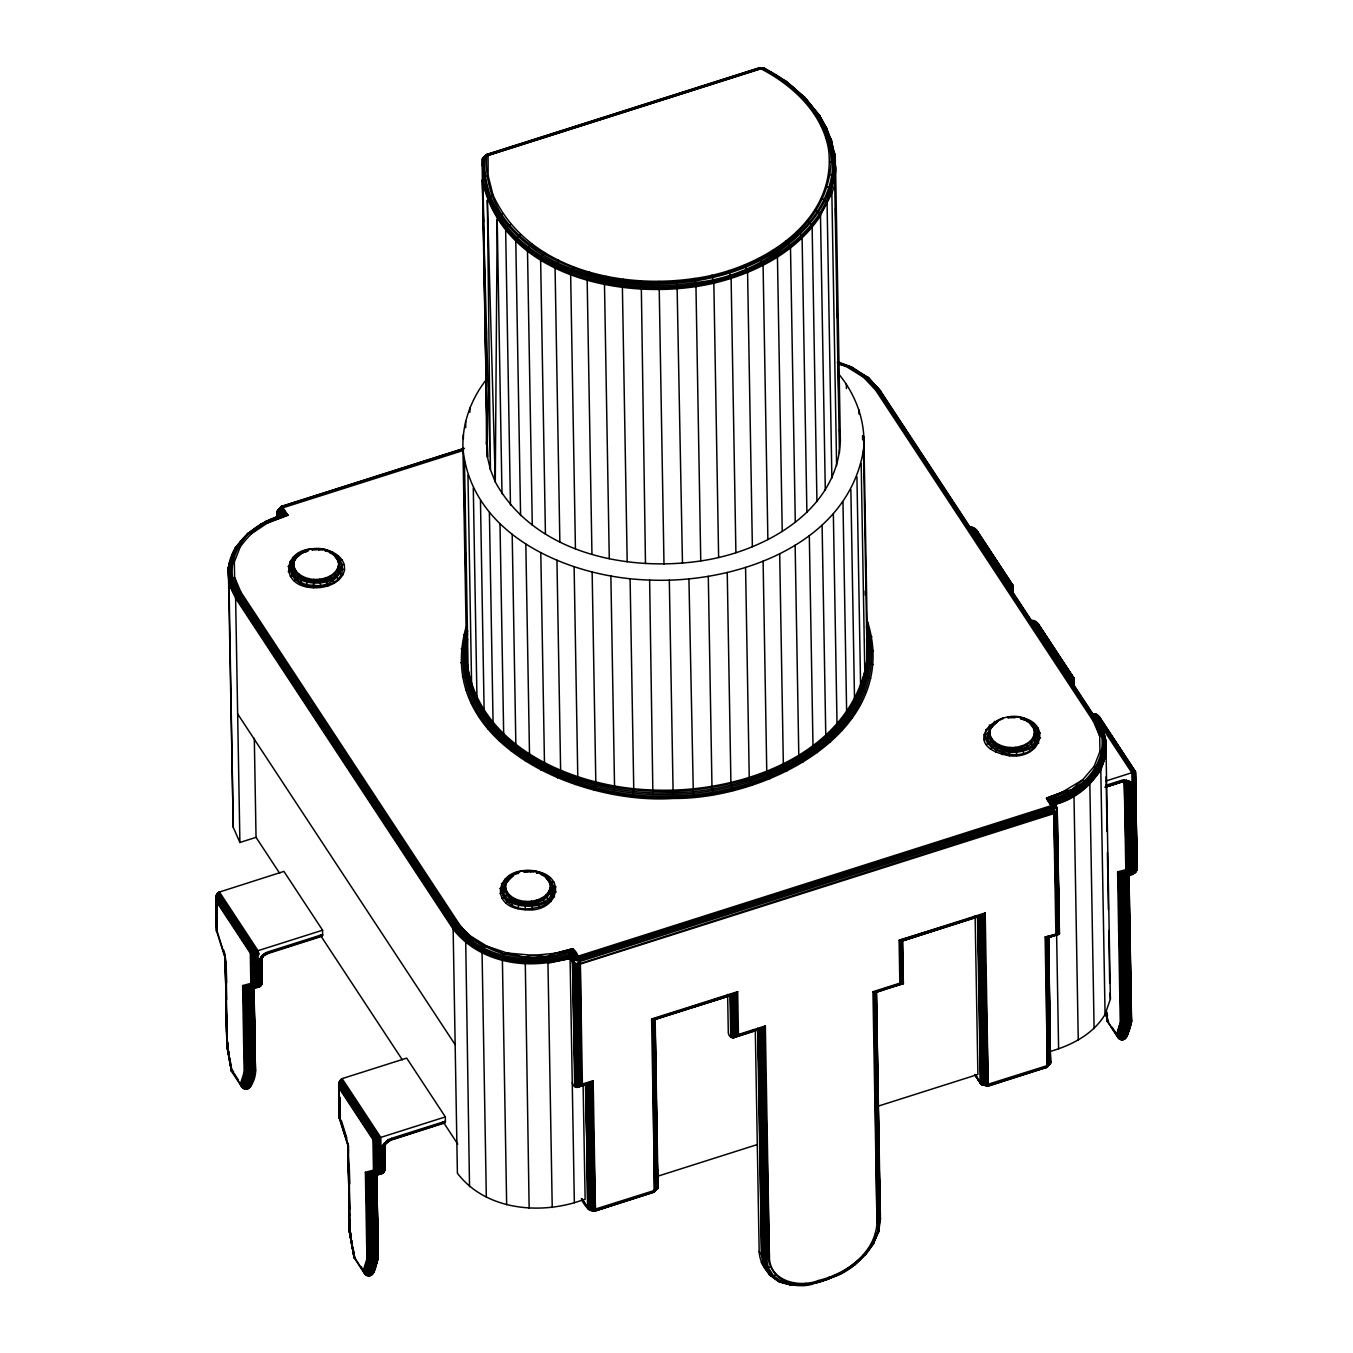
<?xml version="1.0" encoding="UTF-8"?>
<svg xmlns="http://www.w3.org/2000/svg" width="1353" height="1353" viewBox="0 0 1353 1353"><rect width="100%" height="100%" fill="white"/><g stroke="black" fill="none" stroke-linecap="round" stroke-linejoin="round"><path stroke-width="1.5" d="M322.657 934.5L268.858 951.599L268.57 953.239L265.695 953.628L322.606 935.481L322.589 930.204L283.927 871.4L218.442 892.354L216.328 895.314L216.074 899.999L250.863 952.901L250.829 983.411C252.69 989.077 262.702 988.519 262.093 981.94L261.89 955.827M313.389 587.726C325.701 588.335 341.379 583.397 344.541 569.985L339.417 567.533L338.419 561.309C341.819 586.373 292.197 587.608 293.787 562.628C292.941 573.283 304.78 578.983 313.913 579.405L313.389 587.726C276.773 586.39 283.487 546.172 317.295 548.878M376.692 1173.981L378.079 1258.425L373.732 1272.175L378.197 1257.258L376.709 1172.865L378.197 1257.258C376.371 1262.214 375.457 1279.904 365.817 1274.898L354.368 1257.309L349.987 1233.192L348.161 1146.194L339.265 1117.933L338.842 1086.696L373.631 1139.598L373.597 1170.125C375.457 1175.791 385.47 1175.216 384.861 1168.637L384.134 1143.742L384.32 1146.498L381.343 1147.953L381.005 1150.287L382.544 1173.355C377.233 1174.505 368.659 1179.342 365.395 1172.256L373.597 1170.125L373.073 1139.75L339.231 1088.302L339.096 1082.011L342.123 1078.629L406.695 1058.114L445.357 1116.918L445.374 1122.178L392.471 1139.547M556.049 886.891L551.906 886.13L550.147 883.306C553.495 908.404 503.942 909.588 505.515 884.625C504.669 895.28 516.508 900.963 525.64 901.402L525.116 909.723C486.792 907.846 496.686 866.749 530.866 870.808C569.19 872.685 559.296 913.782 525.116 909.723M985.677 729.639L990.413 728.709L993.914 723.162C968.951 756.31 1049.776 760.2 1032.711 725.529C1044.922 752.369 987.707 758.17 989.77 730.688C988.925 741.343 1000.763 747.042 1009.896 747.465L1009.372 755.786C945.476 743.795 1019.299 689.354 1038.783 733.005C1037.971 778.076 948.047 742.696 1002.945 718.02L1002.877 719.001M251.337 1084.024L255.429 1070.561L253.806 987.284L255.311 1071.728L250.965 1085.478L255.429 1070.561L253.941 986.151L255.429 1070.561C256.563 1076.887 248.783 1097.148 240.986 1085.613L244.893 1073.25L243.388 986.827L251.59 984.696L251.675 952.664L215.922 898.274L216.666 931.625L216.006 896.751L252.605 952.394L253.975 986.692L245.789 988.823L242.627 985.559L250.829 983.411L250.305 953.053L216.463 901.605L216.666 931.625L216.074 899.999M445.137 1122.855L390.476 1140.173L384.404 1145.382L383.373 1148.951L383.457 1172.645L369.826 1176.028L371.01 1261.825L365.817 1274.898L363.754 1272.31L367.661 1259.964L366.156 1173.541L374.358 1171.394L374.443 1139.361L338.69 1084.988L339.434 1118.322L338.842 1086.696M502.504 213.486L498.716 215.939L497.194 219.474L495.283 481.939C534.114 552.819 626.354 572.048 700.753 560.937C763.396 551.821 837.896 511.316 840.348 440.401L835.562 166.148C834.564 160.939 837.524 148.83 828.594 149.642C822.573 113.009 792.976 85.476 761.35 68.986L759.676 67.65L486.37 154.53L485.71 156.474L482.429 158.775L487.486 457.162L490.446 469.694L495.283 481.939L487.351 200.329L488.974 196.98L492.982 194.967C526.588 269.179 620.756 289.593 694.647 278.447C758.543 270.059 837.389 223.533 828.594 149.642M254.313 738.281L256.038 837.338L239.904 842.479L233.257 827.326L228.995 583.075L228.742 564.675L235.354 547.931C246.517 531.881 263.159 520.702 281.813 515.155L287.901 515.239L281.289 506.411L277.179 511.688L277.297 518.03L277.179 511.688L280.342 516.372L264.714 522.698L282.557 514.918L280.291 509.185L281.779 506.496M838.37 362.79L850.022 367.001L866.106 377.267L877.234 390.104L1094.746 720.878L1099.685 735.964L1099.955 751.456L1094.103 766.458L1082.603 779.886L1049.979 799.589L1053.463 802.38L1057.2 809.212L1059.433 933.621L1058.57 934.399L1056.913 934.01L1053.801 813.593C1056.016 809.009 1040.153 793.365 1049.979 799.589L1052.702 805.339L1051.924 806.726L578.441 957.231L576.429 956.723L571.93 950.855C533.15 963.945 483.461 958.6 458.43 922.983L454.659 925.452L453.137 928.987L457.399 1173.237C484.002 1208.28 534.35 1214.351 574.349 1202.716L570.087 958.465C571.423 940.961 578.441 953.628 580.302 964.097L582.399 1084.091C579.693 1088.235 573.351 1088.742 572.268 1082.738M312.577 549.724L312.594 548.743C343.442 544.549 356.803 582.297 320.56 586.323C288.223 591.768 276.012 554.121 312.594 548.743M524.321 870.74C487.74 876.118 499.95 913.765 532.287 908.32C568.531 904.278 555.17 866.546 524.321 870.74L524.304 871.704L528.262 871.586M1008.577 716.802L1008.56 717.783L1014.496 717.614L1014.446 716.633M1135.353 796.9L1135.404 771.565L1137.078 868.237C1136.571 876.321 1121.333 879.162 1117.612 871.856L1125.814 869.725L1128.96 873.006L1133.645 873.463L1131.886 772.766L1093.207 713.961L1096.471 714.266L1099.651 717.175L1135.404 771.565L1137.061 869.336L1135.268 771.565L1098.704 715.974M838.522 373.8C856.06 394.873 866.174 422.508 863.468 450.042L867.138 660.027C851.105 755.583 738.941 793.721 653.296 790.017C574.94 787.92 475.021 746.822 466.616 658.319L462.946 448.333C462.083 423.59 471.013 399.101 486.234 379.753M866.766 619.268C904.261 731.313 765.544 799.454 673.219 798.439C579.591 804.917 433.417 743.271 466.041 627.2M466.7 627.995C462.608 667.08 472.84 708.38 503.536 735.017C543.754 772.428 599.345 788.867 653.296 791.268C741.258 795.26 867.188 751.422 867.527 646.497L863.857 436.529M308.196 578.526L306.167 586.61M519.924 900.523L517.895 908.607M1004.163 746.585L1002.15 754.686M1009.828 589.519L1010.031 585.764L971.437 527.078L970.456 527.247L1009.118 586.052L1009.186 589.722M1071.119 684.753L1071.407 679.121L1032.829 620.435L1031.832 620.604L1070.494 679.409L1074.028 678.208L1074.214 688.711L1073.893 678.225L1038.258 623.818L1032.829 620.435M1107.025 785.822C1113.045 785.078 1127.895 775.151 1130.634 785.941L1132.63 873.683L1132.799 772.462L1094.205 713.775M486.404 381.343L485.473 324.635M243.05 1088.201L247.007 1074.722L245.789 988.823L247.058 989.331L248.242 1075.128L243.05 1088.201L231.6 1070.612L226.881 1045.937L225.258 958.6L226.881 1045.937L231.38 1071.001L233.562 1071.204M339.265 1117.933L338.774 1083.449L375.373 1139.108L376.743 1173.389L368.557 1175.537L369.775 1261.419L365.817 1274.898M485.152 325.684L487.486 457.162L482.328 180.27L482.429 158.775L486.37 154.53L488.061 155.866L488.129 175.586L492.982 194.967M1130.431 985.83L1131.362 1020.23C1131.632 1026.183 1124.225 1050.672 1116.513 1034.605L1120.25 1022.8L1117.612 871.856M306.674 551.601L306.962 549.961M445.425 1121.197L391.626 1138.296L390.966 1140.258M518.402 873.598L518.689 871.941M581.502 1198.758C581.638 1201.836 592.073 1216.195 595.405 1209.227L593.155 1080.658L582.399 1084.091M581.418 1198.606L588.369 1209.176L593.933 1209.548L654.598 1190.403L651.605 1018.995L652.636 1019.435L654.311 1192.061L594.745 1211.172L589.231 1209.785L582.314 1199.282M818.48 1280.513C799.623 1288.005 769.891 1281.697 769.383 1257.343L765.341 1025.929L763.024 1028.026L767.895 1257.664C779.582 1316.57 880.837 1267.034 878.3 1222.571L873.987 992.172L903.347 983.648L902.485 939.828L903.347 983.648L875.628 992.544L880.093 1220.846L876.338 991.242L880.448 1219.814L876.981 1223.129L872.956 991.732L873.987 992.172L876.981 1223.129C875.019 1253.605 845.946 1273.816 818.48 1280.513C810.109 1288.665 790.575 1285.621 779.582 1281.934C768.504 1275.862 759.929 1264.666 759.168 1251.694L755.312 1030.901M829.237 1277.097L828.577 1279.042L817.821 1282.475L802.853 1284.893L818.193 1282.17M902.147 939.219L902.536 983.986L899.846 983.174L899.102 940.318L985.187 912.954L988.18 1084.379L987.893 1086.019L986.472 1085.783M975.361 1075.517L981.145 1084.328L986.709 1084.683L1047.374 1065.555L1045.125 937.003L1046.157 937.443L1047.087 1067.213L987.538 1086.324L981.145 1084.328L974.786 1074.637M1106.754 786.753L1120.538 782.423L1121.197 780.461L1123.988 779.869L1130.584 781.78L1132.106 785.619L1134.761 872.956L1123.328 875.848L1125.645 1025.895L1121.316 1039.78L1126.88 1025.845L1124.444 875.814L1128.148 873.548L1130.956 1023.409L1126.981 1036.297L1131.531 1021.143L1128.926 872.465M486.979 437.188L486.454 444.461L486.184 364.515L486.404 386.637M303.021 576.649L299.639 584.259M514.749 898.646L511.366 906.256M998.988 744.725L995.622 752.319M652.958 798.355L649.626 580.048C571.27 577.951 471.351 536.837 462.946 448.333M837.981 363.145L847.232 367.12L863.89 377.386L867.645 377.267L878.537 390.121L1096.048 720.895C1118.255 754.585 1084.92 791.759 1051.687 799.522L1054.004 805.356L1052.516 808.045L579.033 958.55L575.126 957.569L571.44 952.157L568.429 952.022L529.327 955.742L525.201 957.231L529.141 1208.161M486.488 365.817L485.896 367.12L486.184 364.515M260.436 525.945L261.197 523.949L267.995 522.681L287.901 515.239M301.956 552.125L300.924 554.24M513.582 875.12C466.853 913.292 583.718 919.296 545.377 876.034L545.547 877.065C578.272 916.996 472.214 911.347 513.227 875.848L513.683 874.123M298.742 573.926L297.457 577.714L294.244 580.809M510.47 895.923L509.185 899.711L505.971 902.806M994.709 741.985L993.423 745.791L990.227 748.885M486.42 365.039L486.167 368.743M641.221 280.984L645.482 563.575M655.14 1019.046L652.636 1019.435L655.901 1189.845L654.531 1191.401L594.255 1211.104L654.311 1192.061L658.048 1187.088L655.14 1019.046L733.106 994.827L737.689 991.631L738.434 1034.487C735.744 1038.63 729.385 1039.138 728.303 1033.134L727.626 994.354M1057.64 934.196L1048.321 937.73L1046.157 937.443L1048.676 1064.997L1047.307 1066.536L988.13 1085.36L980.587 1083.465L974.887 1074.772M463.267 449.348L280.697 507.375L277.534 510.656L277.754 517.962L277.839 512.584L280.917 506.715L464.35 448.452M295.647 570.509L294.125 574.044L290.337 576.513M334.851 556.218C362.469 592.546 268.351 591.836 297.931 555.102C272.968 588.2 353.793 592.174 336.728 557.453L339.231 563.355L344.322 564.894L344.541 569.985M219.355 891.931L258.017 950.736L258.66 987.149L249.459 989.517L250.779 1075.263L245.434 1089.233L249.544 1075.297L247.058 989.331L259.776 986.641C258.761 975.073 253.282 956.013 268.858 951.599M259.776 986.641L259.556 963.015L260.74 958.888L264.359 954.491L264.731 955.404L263.497 954.457M254.127 987.639L260.689 985.931L260.605 962.237L263.226 955.556M253.163 987.233L261.366 985.102L261.822 958.009M261.89 958.939L261.839 984.121L256.918 985.39M355.45 1258.053L354.148 1257.698L349.48 1232.008L348.634 1167.977M382.544 1173.355C383.457 1162.481 376.844 1143.742 391.558 1139.277L445.374 1122.178M379.939 1171.021L384.844 1169.736L384.472 1146.972L383.373 1148.951L384.134 1171.799L384.59 1144.706L387.127 1141.188L390.476 1140.173M507.375 892.506L505.853 896.041L502.064 898.51M574.67 1086.408L572.505 962.135L576.429 956.723L1051.298 805.627L1055.137 805.678L1056.558 807.149L1056.896 811.31L1053.801 813.593L580.302 964.097L574.433 963.742L570.087 958.465C529.564 967.53 480.044 963.302 453.289 927.82L235.794 597.045C225.41 582.399 226.188 562.983 235.354 547.931L240.174 546.933C251.354 531.611 266.186 518.842 285.162 514.749L281.593 508.339L282.354 506.952M676.838 1011.554L654.97 1018.505L657.693 1188.12L654.531 1191.401L657.693 1188.12L656.898 1147.429M903.229 982.684L875.628 992.544L879.349 1221.793L877.793 1232.871L872.871 1244.32L870.842 1244.489M875.509 1233.648L878.486 1232.177L879.957 1217.751M991.631 738.586L990.108 742.12L986.32 744.573M295.14 558.688L293.584 561.309L289.711 561.58M293.956 566.653L292.316 569.901L288.206 571.642M505.684 888.65L504.043 891.898L499.95 893.64M499.731 888.549L504.77 886.722L506.868 880.668L509.658 877.099M991.123 726.747L990.413 728.709M989.939 734.73L988.282 737.96L984.189 739.719M466.988 644.789L466.43 659.435L464.942 661.397L460.781 662.767M467.326 636.13C448.401 746.399 583.617 799.335 673.067 794.329C760.065 793.754 886.029 737.537 866.749 632.071M467.563 639.174C453.187 747.211 584.986 797.34 673.033 792.79C758.881 791.843 880.82 738.62 866.799 635.098L871.907 636.756M467.478 642.049L466.244 646.903L461.187 648.848M649.626 580.048C735.271 583.735 847.435 545.614 863.468 450.042M530.562 872.262L530.866 870.808M1014.97 717.783L1015.122 716.887C1053.446 718.764 1043.552 759.845 1009.372 755.786M632.849 796.9L633.745 788.613L630.092 578.627M259.607 958.837L261.636 958.685L263.429 956.267M865.21 1253.943C857.109 1265.224 841.278 1275.93 827.512 1278.517L841.363 1272.649L842.073 1273.342L841.752 1271.803M254.854 1072.828L253.197 989.314L254.076 1073.775L250.339 1086.78L255.311 1071.728L253.671 988.333L254.854 1072.828L251.962 1074.992L247.498 1089.08L251.387 1075.145L250.457 989.297L251.962 1074.992L248.529 1088.607L253.079 1074.519L252.487 988.079L248.343 989.533L249.544 1075.297L244.216 1088.877L240.749 1083.618M375.255 1174.776L373.225 1175.994L374.73 1261.706L371.297 1275.304L375.846 1261.216L375.931 1173.93L376.844 1260.489L373.107 1273.477L377.622 1259.525L376.405 1172.95L378.079 1258.425L374.104 1270.738L378.028 1256.345L376.827 1206.876M1128.909 873.581L1131.429 1022.31L1128.064 1025.591L1123.599 1039.662L1127.489 1025.743L1125.442 875.594L1128.064 1025.591L1124.546 1039.239L1129.18 1025.1L1127.472 874.376L1135.674 872.245L1134.389 771.937L1096.471 714.266M623.53 279.259L622.397 287.529L627.183 561.783M318.834 550.265L319.139 548.811C329.354 549.589 341.091 554.256 344.322 564.894M252.876 1076.075L251.438 1082.552L254.719 1071.475M375.644 1262.772L377.673 1255.483L376.81 1192.771M1118.965 1038.63L1123.108 1025.303L1120.774 875.137L1128.96 873.006L1126.237 785.264L1124.394 782.389L1119.472 781.882L1124.952 781.696L1127.962 783.099L1129.095 785.975L1130.229 873.497L1122.043 875.628L1124.36 1025.709L1118.965 1038.63L1107.532 1021.43L1108.648 1021.955M244.216 1088.877L248.242 1075.128L245.789 988.823M361.217 1266.814L366.984 1275.591L371.01 1261.825L368.557 1175.537M378.028 1256.345L374.189 1269.249L378.197 1257.258L376.574 1173.981L376.658 1182.302M1123.548 781.73L1125.121 784.537L1126.575 871.011L1118.373 873.142L1121.011 1023.849L1117.206 1036.415L1121.992 1024.695L1119.506 874.309L1127.692 872.178L1126.237 785.264L1122.686 781.121L1126.609 783.269L1130.584 781.78M1131.362 1020.23L1127.421 1034.707L1131.429 1022.31L1128.622 872.55L1130.956 1023.409L1126.305 1037.565L1130.178 1024.373L1128.148 873.548M226.881 1045.937L231.515 1071.272L226.763 1040.322L231.38 1071.001L241.933 1087.102L245.891 1074.113L244.521 987.994L252.707 985.863L252.605 952.394L322.589 930.204M339.113 1098.095L339.552 1116.935L348.279 1144.807L349.48 1232.008L354.148 1257.698L364.701 1273.816L368.659 1260.81L367.289 1174.708L375.474 1172.561L375.373 1139.108L445.357 1116.918M1105.638 1011.046L1107.532 1021.43L1117.984 1037.616L1121.992 1024.695L1118.373 873.142M572.894 948.656L551.787 954.254L547.272 956.588L507.206 953.019L503.705 953.933L487.063 946.271L470.387 936.005L468.189 936.648L465.703 940.2L469.525 1186.632M482.581 158.825L485.778 155.494L482.581 158.825L482.361 166.165M242.627 985.559L244.149 1072.202L240.411 1084.007L240.986 1085.613L245.891 1074.113L243.388 986.827M365.395 1172.256L366.917 1258.916L363.179 1270.721L363.754 1272.31L368.659 1260.81L366.156 1173.541M377.622 1259.525L374.73 1261.706L370.265 1275.778L374.155 1261.859L373.225 1175.994L371.111 1176.247L372.312 1262.011L368.185 1275.93L373.546 1261.96L372.227 1176.214L381.428 1173.863L380.785 1137.433L342.123 1078.629M373.935 1267.287L375.796 1261.385M466.92 629.213C437.171 743.778 580.741 803.378 673.168 797.255C763.938 797.695 898.274 733.512 866.85 623.175L868.338 623.073M467.681 630.887C440.875 744.032 581.79 801.652 673.117 795.852C762.077 795.885 893.149 735.034 866.461 626.828M254.601 1071.627L251.354 1081.537L251.168 1080.59M1051.433 1051.078C1072.557 1044.837 1093.309 1033.878 1105.063 1014.496L1100.801 770.246L1106.111 754.754C1105.553 747.803 1105.756 718.849 1093.342 721.166L875.848 390.391L863.89 377.386L850.022 367.001L838.065 364.042M280.917 506.715L280.629 508.373L278.278 509.709M759.084 68.614L759.676 67.65L763.887 67.938L786.499 81.62L805.458 98.126L820.036 116.865L826.734 128.67L819.275 114.954L804.156 96.79L800.672 97.162M503.705 953.933L502.403 960.444L506.665 1204.711M613.061 794.11L614.533 785.89L610.863 575.904M1127.523 1032.88L1131.531 1021.143M233.257 827.326L228.319 567.211L233.646 551.72L236.065 548.591M313.913 579.405C323.655 579.879 336.085 575.972 338.588 565.351M258.237 963.59L261.704 960.275L262.076 983.039L257.171 984.324M506.868 880.668C493.236 912.632 564.421 910.654 548.455 879.45L550.367 884.388M525.64 901.402C535.399 901.876 547.83 897.969 550.316 887.348L552.092 890.477L556.269 891.982M1009.896 747.465C1020.534 748.378 1036.161 742.256 1034.402 729.385M1057.251 810.278L1054.342 804.528C1088.861 796.663 1121.265 756.496 1098.602 722.688L880.549 391.068L868.288 377.588L850.022 367.001M1048.676 937.037L1050.469 1063.272L1047.307 1066.536L1050.469 1063.272L1048.507 936.513L1050.469 1063.272L1047.087 1067.213L987.047 1086.239M1105.063 1014.496L1110.373 999.004L1106.111 754.754M1121.011 1023.849L1116.8 1035.519L1120.25 1022.8L1123.108 1025.303L1128.064 1025.591M1093.342 721.166L1099.685 735.964L1105.13 738.028C1110.61 769.958 1081.791 794.566 1053.733 802.752L1056.558 807.149L1056.896 811.31L577.291 964.452L578.932 1086.848L575.786 964.232L569.799 956.165C529.835 968.291 481.178 960.867 453.289 927.82M262.228 958.228L262.364 956.757M385.131 1143.454L384.996 1144.942L382.375 1145.551L381.343 1147.953M878.486 1232.177L878.757 1230.401L873.446 1243.881L865.294 1255.127L863.282 1254.908M235.963 547.339L228.742 564.675M525.201 957.231L507.206 953.019L487.063 946.271L484.256 946.914L468.189 936.648L457.043 923.575L239.549 592.8L234.593 577.41L234.34 561.935L240.174 546.933M1046.376 798.152L1066.282 790.71L1069.53 796.376L1053.936 803.09L1054.342 804.528C1088.049 794.921 1121.349 757.731 1098.602 722.688L1098.805 723.754L879.67 390.442L867.645 377.267L880.549 391.068L881.293 392.979L869.167 379.584L865.802 377.436M366.984 1275.591L372.312 1262.011L369.826 1176.028M486.387 366.883L486.217 365.462M805.914 1283.185L804.934 1284.978L789.848 1284.741L804.274 1285.35M1123.988 779.869L1123.007 781.679L1120.927 781.577M606.212 276.283L604.487 284.434L609.273 558.704M241.933 1087.102L247.007 1074.722L244.521 987.994M364.701 1273.816L369.775 1261.419L367.289 1174.708M1117.984 1037.616L1123.108 1025.303L1119.506 874.309M458.43 922.983L240.935 592.208L237.147 594.677L235.625 598.212L239.904 842.479M262.465 957.586L260.858 960.495L258.575 961.256M384.32 1146.498L385.233 1144.283M266.084 952.766L266.406 954.305L264.731 955.404M387.888 1139.497L389.174 1141.019L388.835 1139.48L391.626 1138.296M229.131 563.913L229.418 580.369L235.794 597.045L229.012 581.215L231.143 578.644L234.593 577.41L240.935 592.208M593.781 789.983L595.81 781.882L592.14 571.913M997.482 721.91L997.837 721.2C955.725 757.291 1062.376 763.396 1029.802 723.128L1029.616 722.113C1067.72 763.481 954.592 761.164 996.146 722.35L994.286 721.369M239.718 543.889L248.106 533.183L251.675 533.505L267.995 522.681L283.826 514.732L280.291 509.185L282.98 507.764L463.555 450.363M225.224 959.091L227.219 1046.478L225.714 959.818L216.531 930.746L217.275 929.731M354.148 1257.698L349.649 1232.634L347.992 1145.788L348.482 1146.532L339.299 1117.443L339.823 1097.554M589.468 272.054L587.168 280.071L591.954 554.341M652.873 1191.824L654.937 1189.591L653.634 1190.437M656.036 1188.56L653.448 1192.281M654.311 1192.061L656.019 1188.949M593.155 1080.658L590.838 1082.755L576.784 1087.44L575.786 964.232L579.947 961.459L1053.429 810.954L1056 806.287L1053.463 802.38C1086.341 792.554 1120.047 756.479 1098.044 721.826L1105.435 738.89L1105.689 753.621M293.601 563.727L292.13 565.554L288.003 566.552M989.584 731.787L986.895 734.222L983.969 734.628M228.082 1042.96L226.83 1044.499L231.989 1071.373L231.329 1067.432M501.439 883.577L505.312 883.306L506.699 881.733M484.256 946.914L482.074 953.104L486.336 1197.371M575.228 784.571L577.782 776.639L574.112 566.653M325.312 551.246L326.361 549.927M536.583 873.361L538.088 871.924M1021.278 719.322L1022.344 717.986M573.503 266.659L570.645 274.49L575.431 548.743M1126.592 779.903L1124.952 781.696L1121.637 782M794.177 1283.05L791.606 1285.198L778.618 1281.477M382.375 1145.551L388.835 1139.48M864.888 1255.33L873.7 1243.221M557.554 777.924L560.616 770.178L556.946 560.21M294.447 560.632L297.778 556.134M506.174 882.63L509.523 878.131L507.324 879.636L504.957 879.044M263.328 523.459L247.278 534.283L234.982 548.625L244.589 537.648M248.952 532.862C230.906 547.864 225.055 574.162 237.147 594.677L454.659 925.452C480.247 961.002 531.12 966.786 570.695 954.609L574.027 958.6L579.541 959.987L1053.04 809.483L1055.137 805.678L1052.888 801.703L1069.141 795.209L1053.31 802.177L1056 806.287L1056.896 811.31L1059.382 934.044L1047.104 937.714L1048.676 1064.997L1047.374 1065.555M1056.964 818.616L1056.761 808.198L1054.055 803.344C1073.673 798.963 1088.996 786.042 1100.801 770.246M279.327 508.931L280.697 507.375L277.534 510.656L277.636 516.981L277.534 510.656L281.813 515.155L279.192 510.216L281.289 506.411L463.859 448.384M577.291 964.452L580.082 1086.171L578.83 964.418L580.2 962.862L575.786 964.232L577.816 1087.288L590.838 1082.755L593.933 1209.548L595.337 1210.208L587.811 1208.314L582.01 1199.485M558.451 260.131L555.068 267.725L559.854 541.995M540.929 770.128L544.464 762.602L540.794 552.616M977.509 917.368L980.384 1082.4L981.145 1084.328L987.893 1086.019L981.196 1083.296L978.693 916.201L981.737 915.727L985.187 912.954M486.86 154.597L483.004 157.777C480.011 263.243 611.438 298.286 695.763 284.012C764.563 275.302 854.149 219.761 830.776 138.885L825.736 137.532M285.162 514.749L280.291 509.185L279.192 510.216L281.745 515.189L280.342 516.372L277.534 510.656M575.786 964.232L569.799 956.165L570.983 953.561L575.126 957.569L571.93 950.855M261.298 956.52L268.79 952.58L322.606 935.481M262.211 956.875L264.681 955.083M384.066 1143.234L385.656 1143.64L387.127 1141.188M1047.712 1064.743L1048.812 1063.712L1046.715 1067.517L1045.649 1066.976M851.02 1266.357L859.73 1259.102M865.413 1254.654L854.538 1264.869L841.803 1273.156M544.498 252.537L541.741 255.954L540.642 259.894L545.428 534.147M1128.842 780.563L1125.493 782.474L1122.263 781.594M784.03 1280.107L779.582 1281.934L769.164 1274.509M1068.075 793.01L1051.196 800.333L1055.137 805.678L1052.583 801.416C1085.343 791.793 1120.385 754.839 1096.048 720.895C1111.354 746.196 1096.048 777.451 1071.491 789.949L1066.282 790.71L1048.203 798.76L1052.702 805.339L1049.133 799.166L1071.491 789.949L1082.603 779.886L1087.186 785.789M525.522 761.232L528.363 757.849L529.497 753.959L525.827 543.974M338.284 555.728L336.001 556.455L331.164 553.36L332.889 552.278M542.891 875.357L544.616 874.275M1026.403 721.437L1028.872 720.354M569.799 956.165L573.198 959.767L579.947 961.459M531.797 243.997L528.735 247.193L527.501 251.032L532.287 525.302M872.871 1244.32L878.824 1231.331L880.397 1218.765M568.429 952.022L572.86 948.741L577.816 956.131L571.998 950.669L568.429 952.022L570.425 955.675M297.322 556.929L300.112 554.882M511.485 751.321L514.614 748.158L515.848 744.336L512.195 534.35M381.005 1150.287L383.373 1148.951M989.195 725.123L992.561 725.512L996.907 722.316M654.598 1190.403L656.949 1189.067L654.277 1019.807L734.222 994.404L734.967 1037.261M1048.676 1064.997L1049.742 1064.219L1047.814 937.815L1059.095 934.297L1056.761 808.198L1054.275 804.003L1069.733 797.374L1069.53 796.376L1053.463 802.38M247.582 533.657L261.89 523.763M262.803 523.966C237.891 536.583 223.076 568.091 238.263 593.646L455.758 924.42C481.194 959.784 532 965.298 571.22 952.8L575.126 957.569M264.545 955.387L266.49 954.136M386.265 1141.154L387.313 1142.101L389.258 1140.833M844.593 1270.552L847.807 1268.454M776.199 1274.56L773.561 1275.879L769.942 1275.338L761.198 1262.214M247.278 534.283L255.497 529.074M520.482 234.559L517.134 237.536L515.797 241.274L520.584 515.544M498.936 740.497L502.318 737.554L503.671 733.816L500.001 523.831M752.369 1030.648L763.024 1028.026L766.356 1257.698L768.284 1267.693L773.561 1275.879L781.831 1281.731M571.44 952.157L569.055 953.527L570.983 953.561L574.027 958.6L570.712 954.508L569.512 954.981M260.791 524.355L282.557 514.918L279.192 510.216L278.363 511.383L280.646 515.95L277.23 512.736L279.293 516.203M782.761 81.924L786.499 81.62M510.69 224.344L507.104 227.084L505.667 230.72L510.453 504.973M488.027 728.878L491.613 726.155L493.067 722.519L489.397 512.55M278.684 516.728L264.951 522.14L281.052 515.578L278.363 511.383L281.052 515.578L265.323 521.734L282.557 514.918M385.656 1143.64L385.994 1142.27M467.664 634.185L463.572 634.997M1054.055 803.344L1069.53 796.376M550.011 877.725L546.02 877.843L550.096 881.987L553.918 882.021M1034.267 723.804L1030.276 723.906L1034.335 728.049L1038.174 728.1M308.602 550.654L299.267 553.952L298.303 553.292M303.546 552.396L306.894 550.942M305.829 551.821C281.001 557.926 291.521 586.644 313.676 585.139C331.096 589.299 353.404 567.211 333.65 554.053L333.819 555.068M510.047 875.29L510.994 875.949L515.476 874.004M515.273 874.393L518.622 872.939M995.25 722.028L1001.22 719.441L1000.594 718.629M1052.211 801.077L1055.137 805.678L1051.755 800.722L1068.65 794.042L1051.196 800.333L1068.65 794.042M264.714 522.698L280.156 516.88L277.839 512.584L280.172 516.812L264.714 522.698L278.87 516.694M478.827 716.549L482.598 714.096L484.12 710.562L480.467 500.576M266.135 954.136L322.369 936.141M389.174 1141.019L391.338 1139.953M828.087 1278.974L842.158 1273.156M763.143 67.938L485.135 156.305C479.588 210.087 525.302 252.148 572.048 269.01C622.279 287.8 678.699 288.679 729.842 272.883C772.123 259.319 814.591 231.498 828.865 187.374C844.915 137.313 806.794 88.351 763.143 67.938L764.969 70.001M1131.7 783.505L1127.337 784.385L1124.106 782.592M771.21 1266.797L766.83 1267.676L763.599 1265.884L761.587 1255.381L757.612 1028.263M228.995 583.075L235.625 598.212L453.137 928.987C479.841 963.776 530.308 971.014 569.985 957.231L574.433 963.742L576.784 1087.44M264.951 522.14L280.883 515.73M763.599 69.493L764.834 69.003L785.247 81.349M581.925 1198.606L588.369 1209.176L595.117 1210.867L588.42 1208.144L586.661 1083.905L589.705 1083.432L592.394 1209.582L595.337 1210.208M280.291 509.185L283.2 514.8L282.219 515.087L285.365 514.766L282.98 507.764L287.783 515.205L267.995 522.681L265.966 521.581M1066.282 790.71L1046.495 798.185L1051.298 805.627L1048.203 798.76L1051.281 798.541L1051.687 799.522L1050.486 799.877L1054.004 805.356L1049.979 799.589L1051.687 799.522M1106.23 780.918L1135.302 771.616L1136.824 870.419L1134.947 771.751L1097.621 714.976M1052.583 801.416L1069.141 795.209M274.338 519.214L280.105 517.117M1009.118 586.052L1012.636 584.851L976.883 530.461L971.437 527.078M471.436 703.661L475.377 701.446L476.949 698.03L473.296 488.044M1121.197 780.461L1105.705 785.383M1120.91 782.119L1105.181 787.158L1120.91 782.119L1106.855 786.381M485.998 154.834L760.149 67.735M1105.79 786.245L1117.527 782.508L1105.655 786.059M651.605 1018.995L737.689 991.631M684.787 1009.034L706.638 1002.083M714.587 999.563L728.489 995.148M910.434 937.308L920.361 934.145M940.234 927.837L950.161 924.674M970.033 918.366L976.003 916.471M652.636 1019.435L736.59 992.747L737.334 1035.603L764.242 1027.045L769.383 1257.343L763.515 1256.988L759.168 1251.694M988.18 1084.379L984.105 914.07L899.102 940.318M976.68 916.827L902.299 941.045L900.134 940.758L900.878 983.614L873.987 992.172M655.901 1189.845L653.567 1019.722L735.372 993.728L736.117 1036.567M902.536 983.986L901.791 941.13L981.737 915.727L985.17 1084.734L988.13 1085.36L986.709 1084.683L982.87 915.051L901.081 941.045L901.825 983.902M391.896 1139.074L409.841 1133.374M413.815 1132.106L439.725 1123.886M738.434 1034.487L765.341 1025.929M872.956 991.732L899.846 983.174M1045.125 937.003L1056.913 934.01L1055.103 813.018L1053.699 812.358L1056.169 812.24L1058.57 934.399L1056.896 811.31L1053.429 810.954M735.068 1036.144L748.513 1031.865M884.016 988.789L897.462 984.527M1050.3 935.938L1055.678 934.23M578.83 964.418L581.3 1085.191L592.056 1081.774L595.405 1209.227M1046.157 937.443L1056.913 934.01M577.68 1086.747L584.868 1084.48M770.99 1275.862L765.51 1267.355L763.515 1256.988L758.83 1029.176L731.922 1037.717L731.178 994.878M763.024 1028.026L732.819 1037.836L732.074 994.996M766.356 1257.698L761.874 1028.703L733.85 1037.683L733.106 994.827M574.349 1202.716L585.122 1199.299L583.092 1083.516M657.068 1176.434L757.291 1144.57M877.674 1106.297L977.898 1074.451L975.124 915.778M817.33 1282.39L828.949 1278.754M1105.638 786.33L1121.13 781.442M1118.085 782.947L1106.23 786.6L1120.047 782.338M250.305 953.053L252.605 952.394M373.073 1139.75L375.373 1139.108M572.86 948.741L551.787 954.254L553.073 961.239L570.289 956.419L573.198 959.767L570.695 954.609M251.962 1074.992L247.007 1074.722L244.149 1072.202M374.73 1261.706L369.775 1261.419L366.917 1258.916M465.939 690.301L469.981 688.373L471.605 685.058L467.952 475.089M247.058 989.331L255.243 987.183L254.787 951.734L216.869 894.062L217.156 919.245M379.432 1167.977L382.713 1167.132M379.77 1168.907L384.692 1167.622L384.421 1145.906L384.861 1168.637L379.956 1169.922M379.686 1172.104L384.607 1170.819L384.472 1146.972M379.212 1173.085L382.493 1172.222M981.196 1083.296L977.982 915.829L980.587 1083.465L982.312 1084.024L979.572 916.319L983.682 1084.497L981.737 915.727M654.97 1018.505L657.693 1188.12L657.558 1185.025M587.811 1208.314L585.95 1083.533L587.608 1207.265L589.536 1208.872L587.54 1084.024L590.889 1209.362L589.705 1083.432M282.219 515.087L283.826 514.732M552.971 960.156L570.289 956.419L573.317 963.032L575.888 1087.322L574.433 963.742M1126.237 785.264L1132.106 785.619M552.227 1207.485L547.965 963.218L570.087 958.465M814.574 114.278L818.396 114.328C873.04 197.741 772.8 275.927 695.543 282.489C611.674 296.696 480.941 261.839 483.917 156.931M875.848 390.391L879.67 390.442M342.191 560.024L338.368 559.99L335.358 557.013M985.847 1084.988L982.024 1084.937L975.09 1074.417M573.317 963.032L575.194 1086.966L572.505 962.135L570.087 958.127L553.073 961.239L570.12 957.772M296.578 557.453L293.229 557.064M553.073 961.239L570.103 957.839L572.674 960.968M462.371 676.635L466.497 674.978L468.155 671.781L464.485 461.796M488.129 175.586L483.985 177.125L482.497 179.154C501.388 271.479 615.327 297.829 695.916 285.449C761.925 276.773 843.393 228.691 834.311 152.348M821.051 125.694L825.026 126.015L826.514 127.605M234.34 561.935L229.79 563.186L230.061 579.541L236.318 595.844L453.813 926.619L465.703 940.2M282.794 515.442L287.783 515.205M317.228 549.775L311.968 549.927L311.731 549.03M1015.122 716.887L1007.714 717.107L1007.951 717.986M530.714 871.704L523.696 871.924L523.459 871.028M1040.305 732.954L1037.379 732.734L1034.622 730.468M590.365 1210.123L591.667 1210.123M1123.108 782.017L1126.609 783.269L1127.59 785.755L1130.229 873.497M873.497 650.607C866.952 651.233 866.478 643.487 866.647 638.802M759.304 67.954L764.462 68.31M829.592 161.92C838.809 161.7 835.021 173.438 834.649 178.867L839.435 453.12M878.3 1222.571L875.628 992.544M873.091 664.543L868.914 663.122L867.138 660.027M335.037 556.32L336.001 556.455M318.513 549.538L322.352 550.13M530.207 870.571L530.241 871.535L534.08 872.127M828.712 174.216C845.71 176.736 822.387 208.548 820.493 215.77C796.477 252.165 755.262 273.188 713.843 283.183C629.23 302.683 503.604 279.09 482.328 180.27L490.446 469.694L487.351 200.329M1040.508 738.061L1036.347 736.556L1034.571 733.411M322.014 936.445L320.949 935.904M870.723 678.394L866.58 676.686L864.821 673.473L861.168 463.504M1099.955 751.456L1103.93 752.894L1105.756 755.363M825.973 186.41L830.065 188.202L831.824 191.466L836.611 465.72M866.377 692.026L862.335 690.064L860.609 686.732L856.939 476.746M777.874 1280.665L792.537 1284.843M821.389 198.35L825.381 200.43L827.089 203.813L831.875 478.083M1038.8 743.034L1034.893 740.801L1033.218 737.351M860.119 705.319L856.195 703.086L854.521 699.653L850.868 489.668M342.833 574.957L338.91 572.725L337.235 569.292M554.561 896.954L550.637 894.722L548.963 891.289M838.539 362.198L851.697 366.984L868.795 378.147L881.091 391.93L869.066 378.806L850.631 366.781M837.355 362.147L852.069 367.458L852.356 368.845M837.507 362.756L850.445 367.424M1021.803 718.832L1027.976 721.064M1020.263 718.494L1025.489 720.371L1025.354 719.39M325.819 550.756L331.992 552.988M537.547 872.753L543.72 874.985M510.994 875.949L511.891 876.27M815.03 209.901L818.869 212.286L820.493 215.77L825.296 490.04M1094.103 766.458L1097.807 768.622L1099.499 771.43M852.001 718.155L848.23 715.652L846.64 712.118L842.97 502.132M806.946 220.962L810.599 223.6L812.138 227.203L816.941 501.473M842.09 730.383L838.539 727.643L837.017 724.007L833.363 514.022M797.255 231.38L800.655 234.289L802.109 237.993L806.895 512.263M1035.282 747.549L1031.882 744.657L1030.428 740.937M339.315 579.49L335.899 576.581L334.445 572.877M551.043 901.487L547.627 898.578L546.172 894.874M1026.927 721.301L1031.967 724.531M542.671 875.222L547.728 878.452M830.505 741.918L827.19 738.941L825.77 735.203L822.1 525.218M804.156 96.79L820.036 116.865M766.745 1270.839L769.654 1272.885M780.681 1282.018L772.225 1276.048L766.83 1267.676L764.868 1257.478L759.726 1029.295L763.515 1256.988M786.025 241.071L789.154 244.216L790.507 248.022L795.293 522.292M817.347 752.623L814.303 749.427L812.984 745.604L809.314 535.619M785.805 81.18L805.458 98.126M790.203 86.017L794.837 89.958M801.01 95.217L805.644 99.158M773.409 249.916L777.451 257.171L782.237 531.441M1049.657 1062.545L1050.469 1063.272L1047.814 937.815M802.752 762.415L798.794 755.109L795.141 545.124M457.043 923.575L470.387 936.005M863.89 377.386L877.234 390.104M853.354 1264.226L854.606 1265.173L854.233 1264.26M1030.208 751.304L1026.403 743.913M334.225 583.244L330.42 575.854M545.952 905.242L542.147 897.851M455.758 924.42L468.189 936.648M454.659 925.452L467.056 937.883M453.813 926.619L466.21 939.134M866.106 377.267L878.537 390.121L866.884 377.166M759.54 257.831L763.092 265.357L767.878 539.61M588.42 1208.144L585.477 1085.089M868.288 377.588L869.167 379.584M786.837 771.176L783.336 763.616L779.683 553.648M869.066 378.806L881.293 392.979M277.669 513.751L280.156 516.88M744.556 264.698L747.583 272.46L752.369 546.713M571.998 950.669L576.429 956.723M1071.491 789.949L1073.994 796.004L1078.256 1040.271M1054.275 804.003L1056.558 807.149L1054.19 803.682L1069.733 797.374L1054.19 803.682L1056.558 807.149M769.772 778.838L766.762 771.058L763.109 561.089M657.389 1186.192L658.048 1187.088L657.998 1186.04M1052.888 801.703L1056 806.287M975.716 1075.381L980.384 1082.4M975.936 529.26L1012.534 584.919L1012.67 593.274M1037.311 622.617L1073.91 678.259L1074.096 688.66L1073.91 678.259L1036.229 621.619M974.853 528.279L1012.179 585.037L1012.348 593.443M973.703 527.569L1011.621 585.24L1011.74 591.464L1011.621 585.24M1035.079 620.909L1072.997 678.597L1073.132 684.804M972.536 527.163L1010.877 585.477L1010.962 589.654L1010.877 585.477M1033.929 620.52L1072.269 678.834L1072.388 685.092M1095.304 713.877L1133.645 772.191L1135.674 872.245M1112.098 1027.181L1116.682 1034.149M237.654 713.91L455.149 1044.685M256.038 837.338L279.716 873.361M320.323 935.109L402.331 1059.822M443.091 1121.806L457.754 1144.097M256.867 950.178L259.116 953.611M218.442 892.354L257.036 951.041L257.645 987.369L255.937 951.379L217.596 893.065M341.21 1079.051L379.804 1137.755L380.413 1174.083L378.705 1138.093L340.364 1079.762M256.698 951.345L258.947 954.778M339.637 1080.759L377.555 1138.431L379.297 1174.116L378.705 1138.093M225.511 958.093L216.784 930.238L216.328 895.314L253.654 952.089L255.243 987.183M339.096 1082.011L376.422 1138.786L378.011 1173.897L377.555 1138.431M232.682 1071.339L238.449 1080.117M819.275 114.954L819.833 115.817M1032.914 726.578L1033.472 727.44M548.658 880.499L549.217 881.361M336.931 558.501L337.489 559.364M349.649 1232.634L348.025 1145.314L349.598 1231.213L354.283 1257.969L349.48 1232.008M830.776 138.885L834.53 153.447L834.75 166.098M281.593 508.339L285.365 514.766M1023.883 754.044L1021.397 746.078M728.624 270.465L731.11 278.43L735.897 552.684M751.727 785.332L749.241 777.366L745.571 567.381M539.644 907.964L537.141 900.016M327.916 585.984L325.413 578.019M1099.651 717.175L1101.088 720.202M1038.258 623.818L1039.696 626.862M976.883 530.461L978.32 533.505M1058.925 932.471L1059.433 933.621M570.103 957.839L572.505 962.135M541.589 875.002L541.099 873.311M329.861 553.005L329.371 551.314M231.143 578.644L238.263 593.646M230.061 579.541L237.147 594.677M232.598 577.9L239.549 592.8M1094.746 720.878L1101.697 736.015M1104.488 737.267L1097.165 721.217L1103.659 736.658M229.418 580.369L236.318 595.844M261.349 966.127L261.214 958.195L262.093 981.94L261.789 976.798M732.852 790.575L730.908 782.457L727.237 572.488M711.932 275.065L713.843 283.183L718.629 557.453M254.905 1068.785L255.26 1069.631M825.939 126.692L831.571 140.898L831.689 147.24M1137.078 868.237L1135.843 824.248M384.692 1167.622L383.981 1144.909L384.861 1168.637M341.294 1120.402L346.892 1138.33M223.499 949.637L225.376 955.607M713.352 794.532L711.966 786.313L708.295 576.327M694.647 278.447L695.966 286.684L700.753 560.937M1016.779 755.566L1015.765 747.296M532.524 909.504L531.509 901.216M320.796 587.506L319.782 579.236M831.368 139.833L831.571 140.898M350.444 1232.38L351.222 1236.321L350.393 1232.38M227.236 1039.493L228.065 1047.645M761.587 1255.381L758.12 1028.804L762.382 1256.277L764.411 1266.746M349.598 1231.213L354.757 1258.087L353.082 1248.193M1106.771 1012.061L1107.532 1016.018M1106.45 1013.685L1108.006 1021.955L1106.365 1012.078M1105.773 1011.875L1107.6 1021.853L1106.162 1013.617M1105.875 1011.148L1107.481 1021.633L1105.756 1011.976M1105.79 1011.283L1107.532 1021.43M351.746 1240.295L352.406 1244.236M227.304 1043.704L227.964 1047.662M228.64 1051.602L229.317 1055.56M229.976 1059.517L230.653 1063.475M693.413 797.171L688.931 578.881M786.956 82.381L787.125 83.379M547.272 956.588L547.965 963.218M676.974 280.578L682.47 563.152M866.647 637.973L867.747 647.613M535.923 871.433L536.008 872.414M324.196 549.453L324.28 550.434M839.469 429.51L840.348 440.401M382.324 1149.729L383.457 1172.645M259.556 963.015L260.689 985.931M254.787 951.734L256.529 987.402L255.937 951.379M228.319 567.211L229.012 581.215M1110.12 993.068L1110.373 999.004M1050.774 1061.175L1050.824 1062.24M277.179 511.688L277.23 512.736M673.219 798.439L669.312 580.133M260.605 962.237L261.366 985.102M374.443 1139.361L375.474 1172.561M340.144 1097.317L340.279 1101.46M261.214 958.195L261.467 966.465M251.675 952.664L252.707 985.863M216.869 894.062L217.123 902.333M1125.121 784.537L1127.692 872.178M1129.095 785.975L1131.514 873.717L1130.634 785.941M371.111 1176.247L373.546 1261.96L369.268 1275.98L374.155 1261.859L372.227 1176.214M339.535 1098.213L340.043 1116.428M248.343 989.533L250.779 1075.263L246.5 1089.266L251.387 1075.145L249.459 989.517M216.328 895.314L217.156 925.672M1126.575 871.011L1124.309 783.658L1125.814 869.725M1123.328 875.848L1126.88 1025.845L1122.516 1039.865L1127.489 1025.743L1124.444 875.814M1122.043 875.628L1125.645 1025.895L1120.115 1039.375L1124.36 1025.709L1120.774 875.137M349.378 1169.28L349.734 1183.858M226.611 982.582L226.103 961.746L226.627 999.596M1055.103 813.018L1057.86 934.297L1056.169 812.24M586.661 1083.905L589.536 1208.872M373.631 1139.598L374.358 1171.394M338.774 1083.449L338.926 1089.723M250.863 952.901L251.59 984.696M216.006 896.751L216.784 930.238M1134.913 771.667L1135.438 796.596M1135.827 815.284L1136.909 867.239M1073.758 688.694L1073.572 678.394L1073.758 688.897M1047.104 937.714L1049.742 1064.219M1012.281 591.193L1012.636 584.851L1012.822 595.371M978.693 916.201L982.312 1084.024M654.277 1019.807L657.693 1188.12M384.117 1148.004L384.607 1170.819M348.414 1151.065L348.279 1144.807L348.414 1153.23M348.753 1167.774L349.767 1215.789M261.349 961.306L261.839 984.121M1134.389 771.937L1136.334 871.4L1134.947 771.751M1132.799 772.462L1134.761 872.956L1133.645 772.191M1071.407 679.121L1071.491 683.299M1057.386 839.418L1058.469 893.538M1058.722 906.036L1059.264 933.08L1057.2 809.212M1010.031 585.764L1010.116 589.959M874.917 992.459L879.349 1221.793M653.567 1019.722L656.949 1189.067M338.69 1084.988L339.299 1117.443M252.487 988.079L254.076 1073.775L249.493 1087.829L253.079 1074.519L251.573 988.789M215.922 898.274L216.531 930.746M1128.453 872.634L1128.588 881.023M1129.079 908.269L1129.992 960.681M1127.472 874.376L1130.178 1024.373L1125.442 1038.58L1129.18 1025.1L1126.559 875.087M1106.094 776.791L1107.042 831.537M1107.414 852.593L1108.411 909.453M1108.784 930.509L1109.697 983.157M1089.841 784.317L1094.103 1028.584M1056.625 935.126L1058.604 1048.795M1053.801 813.593L1055.881 933.587M1048.169 935.904L1048.795 971.708M1049.268 999.089L1050.148 1049.64M1012.619 591.109L1012.518 584.868L1012.653 593.324M980.604 916.167L983.682 1084.497M876.067 994.827L876.981 1047.408M877.42 1072.641L878.3 1123.108M878.774 1150.456L879.704 1203.037M862.537 435.649L862.605 439.86M865.244 591.041L865.328 595.235M858.851 409.773L858.935 413.967M846.335 384.286L846.42 388.48M835.494 208.294L836.002 237.824M836.814 284.248L837.406 318.006M838.183 362.3L838.725 393.943M760.758 1029.143L764.868 1257.478L761.874 1028.703M730.468 994.506L731.229 1037.362M729.994 995.994L730.721 1036.804M663.985 564.015L659.097 281.424M654.666 1019.993L655.072 1042.96M655.512 1068.041L656.425 1120.267M588.572 1083.871L590.889 1209.362M497.194 219.474L501.98 493.744M486.251 325.769L486.387 334.174M482.953 179.814L483.681 221.791M484.239 253.265L485.034 299.453M482.615 180.862L483.681 241.73M483.9 254.33L485.034 319.393M469.863 408.099L469.931 412.31M465.635 421.358L465.753 427.649M463.335 434.803L463.402 439.015M464.028 474.7L464.755 516.694M465.381 552.396L466.108 594.39M376.235 1173.068L376.337 1179.41M374.341 1175.486L375.846 1261.216L372.261 1274.543L376.844 1260.489L375.931 1173.93M253.688 999.038L254.567 1049.759M225.258 958.6L226.644 1034.03M1127.59 785.755L1128.96 873.006M984.105 914.07L986.709 1084.683M876.338 991.242L880.093 1220.846M764.242 1027.045L767.895 1257.664M758.83 1029.176L762.382 1256.277M225.579 962.321L226.644 1031.865M982.87 915.051L985.17 1084.734M592.056 1081.774L593.933 1209.548M349.108 1167.402L349.75 1209.396M253.789 987.25L254.652 1049.962M1072.997 678.597L1073.081 684.855M590.838 1082.755L592.394 1209.582M339.315 1098.45L339.552 1116.935M261.653 959.209L261.755 967.107M261.805 971.048L261.924 980.925M1072.269 678.834L1072.337 685.142M376.422 1138.786L376.743 1173.389M253.654 952.089L253.975 986.692M580.302 964.097L581.3 1085.191M831.114 162.056C826.277 244.741 731.263 282.676 659.114 282.625C585.088 284.299 481.634 244.961 486.539 155.933L762.28 68.293C797.763 86.355 830.843 119.91 831.114 162.056M1012.264 591.261L1012.145 584.953L1012.264 591.278"/></g></svg>
